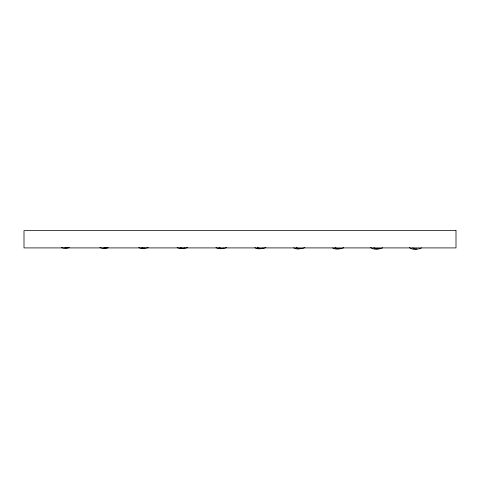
<?xml version="1.0" encoding="UTF-8"?>
<svg xmlns="http://www.w3.org/2000/svg" width="480" height="480" viewBox="0 0 480 480"><rect width="100%" height="100%" fill="white"/><g stroke="black" fill="none" stroke-linecap="round" stroke-linejoin="round"><path stroke-width="0.72" d="M421.44 247.914A8.64 8.64 0 0 1 412.8 247.914M68.094 247.548A8.64 8.64 0 0 1 61.482 247.548M184.734 247.938A8.64 8.64 0 0 1 177.108 247.434M340.254 248.454A8.64 8.64 0 0 1 332.628 247.95M223.614 248.064A8.64 8.64 0 0 1 215.988 247.566M379.65 248.346A8.64 8.64 0 0 1 378.606 248.778M378.066 248.94A8.64 8.64 0 0 1 370.572 247.452M263.01 247.962A8.64 8.64 0 0 1 254.868 247.692M416.946 249.072A8.64 8.64 0 0 1 409.452 247.578M144.786 248.172A8.64 8.64 0 0 1 138.726 247.572M300.306 248.688A8.64 8.64 0 0 1 293.748 247.824M107.49 247.446A8.64 8.64 0 0 1 99.846 247.446M382.56 247.788A8.64 8.64 0 0 1 373.92 247.788M343.68 247.656A8.64 8.64 0 0 1 335.04 247.656M304.8 247.53A8.64 8.64 0 0 1 296.16 247.53M265.92 247.398A8.64 8.64 0 0 1 257.28 247.398M226.542 247.536A8.64 8.64 0 0 1 218.898 247.536M187.662 247.41A8.64 8.64 0 0 1 180.018 247.41M148.266 247.512A8.64 8.64 0 0 1 141.654 247.512M108.318 247.746A8.64 8.64 0 0 1 103.842 247.746M69.438 247.62A8.64 8.64 0 0 1 64.962 247.62M456 230.634L24 230.634L24 247.914L456 247.914L456 230.634"/></g></svg>
